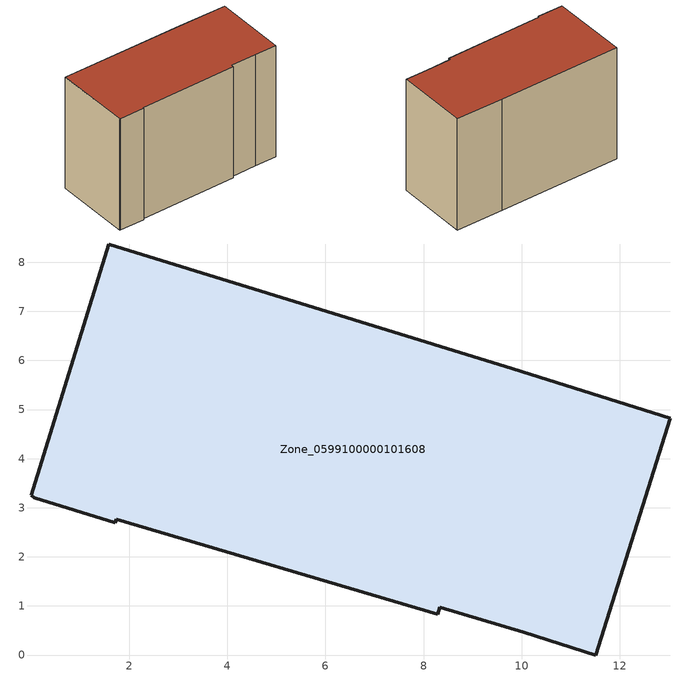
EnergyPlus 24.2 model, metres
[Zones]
Zone_0599100000101608
 floor ground (C_G): 9.82,5.83 13.03,4.83 11.51,0 10.04,0.46 8.33,0.97 8.29,0.83 1.74,2.76 1.72,2.69 0.07,3.2 0.01,3.25 1.59,8.37 z0
 wall outside (C_F): 1.74,2.76 8.29,0.83 8.33,0.97 10.04,0.46 11.51,0 13.03,4.83 9.82,5.83 1.59,8.37 0.01,3.25 0.07,3.2 1.72,2.69 1.74,2.76 z0:8.18
 roof outside (C_R): 1.72,2.69 1.74,2.76 8.29,0.83 8.33,0.97 10.04,0.46 11.51,0 13.03,4.83 9.82,5.83 1.59,8.37 0.01,3.25 0.07,3.2 z8.18
[BUILDING]
Pand.0599100000101608: North Axis=0; Terrain=City; Loads Convergence Tolerance Value=0.04; Temperature Convergence Tolerance Value=0.4; Solar Distribution=FullExterior; Maximum Number of Warmup Days=25; Minimum Number of Warmup Days=1
[Site:Location]
Rotterdam.The.Hague.AP_ZH_NLD Design_Conditions: Latitude=51.96; Longitude=4.45; Time Zone=1; Elevation=-4.5
[SITE:GROUNDTEMPERATURE:BUILDINGSURFACE]
18, 18, 18, 18, 18, 18, 18, 18, 18, 18, 18, 18
[MATERIAL] Thermal Absorptance=0.9; Solar Absorptance=0.7; Visible Absorptance=0.7
Name | Roughness | Thickness | Conductivity | Density | Specific Heat
G.TI.1975-1991 | MediumSmooth | 0.15 | 0.288461 | 540 | 1210
F.TI.1975-1991 | Rough | 0.3 | 0.230769 | 1920 | 840
R.TI.1975-1991 | MediumRough | 0.2 | 0.153846 | 1500 | 1000
[CONSTRUCTION]
C_G: G.TI.1975-1991
C_F: F.TI.1975-1991
C_R: R.TI.1975-1991
[ZONE]
Zone_0599100000101608: Type=1; Multiplier=1; Ceiling Height=Autocalculate; Volume=Autocalculate; Floor Area=autocalculate; Part of Total Floor Area=Yes
[ZONEINFILTRATION:DESIGNFLOWRATE]
Infil_Zone_0599100000101608: Zone or ZoneList or Space or SpaceList=Zone_0599100000101608; Schedule=AlwaysOn; Design Flow Rate Calculation Method=Flow/Area; Flow Rate per Floor Area=0.003; Constant Term Coefficient=1; Temperature Term Coefficient=0; Velocity Term Coefficient=0; Velocity Squared Term Coefficient=0
[HVACTEMPLATE:ZONE:IDEALLOADSAIRSYSTEM]
Zone_0599100000101608: Maximum Heating Supply Air Temperature=50; Minimum Cooling Supply Air Temperature=13; Maximum Heating Supply Air Humidity Ratio=0.0156; Minimum Cooling Supply Air Humidity Ratio=0.0077; Heating Limit=NoLimit; Cooling Limit=NoLimit; Dehumidification Control Type=ConstantSensibleHeatRatio; Cooling Sensible Heat Ratio=0.7; Dehumidification Setpoint=60; Humidification Control Type=None; Humidification Setpoint=30; Outdoor Air Method=None; Outdoor Air Flow Rate per Person=0.00944; Outdoor Air Flow Rate per Zone Floor Area=0; Outdoor Air Flow Rate per Zone=0; Demand Controlled Ventilation Type=None; Outdoor Air Economizer Type=NoEconomizer; Heat Recovery Type=None; Sensible Heat Recovery Effectiveness=0.7; Latent Heat Recovery Effectiveness=0.65
[ZONECONTROL:THERMOSTAT]
ThermostatControl_Zone_0599100000101608: Zone or ZoneList=Zone_0599100000101608; Control Type Schedule=DualSetpointControlType; Control 1=Thermostat_Zone_0599100000101608; Temperature Difference Between Cutout And Setpoint=0
[THERMOSTATSETPOINT:DUALSETPOINT]
Thermostat_Zone_0599100000101608: Heating Setpoint Temperature Schedule=HeatingSetpoint_Zone_0599100000101608; Cooling Setpoint Temperature Schedule=CoolingSetpoint_Zone_0599100000101608
[SCHEDULE:COMPACT]
HeatingSetpoint_Zone_0599100000101608: Through: 12/31, For: AllDays, Until: 24:00, 21
CoolingSetpoint_Zone_0599100000101608: Through: 12/31, For: AllDays, Until: 24:00, 24
DualSetpointControlType: Through: 12/31, For: AllDays, Until: 24:00, 4
AlwaysOn: Through: 12/31, For: AllDays, Until: 24:00, 1
